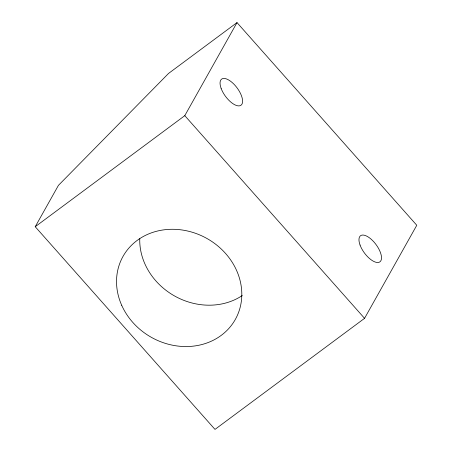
<?xml version="1.0" encoding="UTF-8"?>
<svg xmlns="http://www.w3.org/2000/svg" width="452" height="452" viewBox="0 0 452 452"><rect width="100%" height="100%" fill="white"/><g stroke="black" fill="none" stroke-linecap="round" stroke-linejoin="round"><path stroke-width="0.68" d="M35.222 226.723L58.432 185.36L168.534 73.45L237.006 22.6L416.778 225.277L364.555 318.338L214.994 429.4L35.222 226.723L184.789 115.655L237.006 22.6M184.789 115.655L364.555 318.338M242.278 295.54A64.399 56.703 29.3 0 1 174.958 296.19A64.399 56.703 29.3 0 1 139.758 238.707M121.701 305.292A64.399 56.703 29.3 0 0 229.492 327.728A64.399 56.703 29.3 0 0 186.303 230.729A64.399 56.703 29.3 0 0 121.701 305.292M360.058 245.057A16.255 7.17 53.4 0 0 379.522 262.087A16.255 7.17 53.4 0 0 371.132 239.187A16.255 7.17 53.4 0 0 360.058 245.057M221.147 88.445A16.255 7.17 53.4 0 0 240.611 105.469A16.255 7.17 53.4 0 0 232.221 82.569A16.255 7.17 53.4 0 0 221.147 88.445"/></g></svg>
